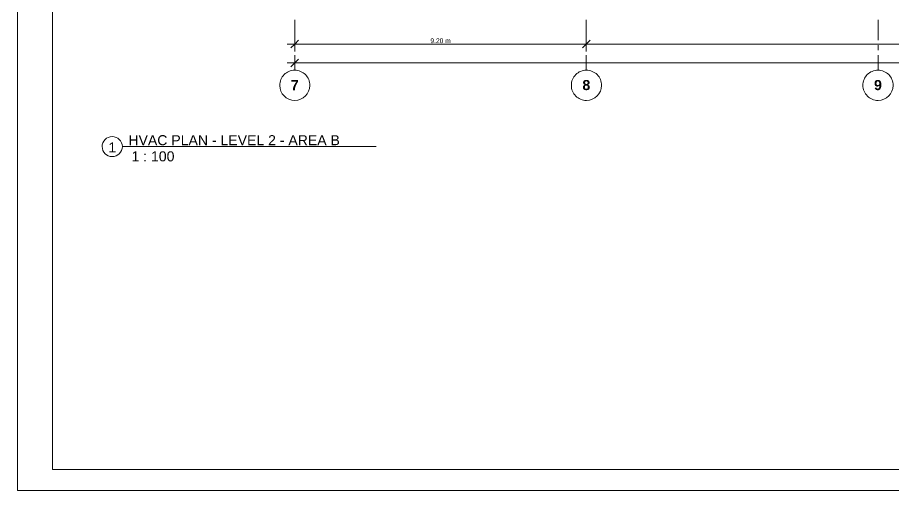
# Model space of a CAD drawing. Header units: metres. Extents: x -2 to 237, y -8 to 52.
# Drawn here: x -2.1 to 25.53, y -7.82 to 7.1 of the extents above; entities that cross this region are included whole.
import ezdxf

# ---------------------------------------------------------------- set-up
doc = ezdxf.new("R2010")
doc.units = ezdxf.units.M
doc.layers.get('0').update_dxf_attribs({"lineweight": 0})
for name, color, linetype, lineweight in [('HVAC - Ductos', 5, 'Continuous', 0), ('PDF2_Text', 7, 'Continuous', 0), ('pie de plano', 7, 'Continuous', 0)]:
    doc.layers.add(name, color=color, linetype=linetype, lineweight=lineweight)
doc.layers.add('PDF2_Geometry', color=7, linetype='Continuous', lineweight=0, true_color=0xaaaaaa)
doc.styles.add('PDF Helvetica', font='')
doc.styles.add('PDF Helvetica Bold', font='')
doc.styles.get('PDF Helvetica').set_extended_font_data('Helvetica')
doc.styles.get('PDF Helvetica Bold').set_extended_font_data('Helvetica', bold=True)

msp = doc.modelspace()

# ---------------------------------------------------------------- linework, layer by layer
at = {"lineweight": 0}
msp.add_lwpolyline([(0.885, 3.339, 0.418456), (0.569, 3.023, 0.412969), (0.885, 2.707)], format="xyb", dxfattribs=at)
for points in [[(0.569, 3.023), (0.569, 3.023)], [(1.201, 3.023), (9.21, 3.023)], [(1.206, 3.023), (1.206, 3.023)]]:
    msp.add_lwpolyline(points, dxfattribs=at)
for points in [[(0.885, 3.339), (1.059, 3.339), (1.206, 3.202), (1.206, 3.023)], [(1.206, 3.023), (1.206, 2.849), (1.059, 2.707), (0.885, 2.707)]]:
    msp.add_open_spline(points, degree=3, dxfattribs=at)
at = {"layer": 'HVAC - Ductos', "color": 252, "lineweight": 0, "true_color": 0x939598}
for points in [[(6.761, 6.378), (6.642, 6.259), (6.523, 6.139)], [(6.642, 6.497), (6.642, 6.259), (6.642, 6.02)], [(15.957, 6.378), (15.838, 6.259), (15.719, 6.139)], [(15.838, 6.497), (15.838, 6.259), (15.838, 6.02)], [(6.404, 6.259), (15.838, 6.259), (37.216, 6.259), (46.43, 6.259), (55.864, 6.259)], [(6.642, 5.901), (6.642, 5.663), (6.642, 5.425)], [(6.404, 5.663), (55.864, 5.663)], [(6.761, 5.782), (6.642, 5.663), (6.523, 5.544)]]:
    msp.add_lwpolyline(points, dxfattribs=at)
at = {"layer": 'PDF2_Geometry', "color": 252, "lineweight": 0, "true_color": 0x939598}
for points in [[(6.642, 7.019), (6.642, 6.382)], [(15.838, 7.019), (15.838, 6.382)], [(25.038, 7.019), (25.038, 6.382)], [(6.642, 6.222), (6.642, 6.066)], [(15.838, 6.222), (15.838, 6.066)], [(25.038, 6.222), (25.038, 6.066)], [(6.642, 5.906), (6.642, 5.429)], [(15.838, 5.906), (15.838, 5.429)], [(25.038, 5.906), (25.038, 5.429)]]:
    msp.add_lwpolyline(points, dxfattribs=at)
at = {"layer": 'PDF2_Geometry', "lineweight": 0}
for points in [[(6.642, 5.434, 0.416652), (6.17, 4.957, 0.413055), (6.642, 4.481, 0.411046), (7.119, 4.957, 0.414637)], [(15.842, 5.434, 0.418272), (15.366, 4.957, 0.41469), (15.842, 4.481, 0.411076), (16.319, 4.957, 0.414667)], [(25.038, 5.434, 0.418297), (24.561, 4.957, 0.414715), (25.038, 4.481, 0.411075), (25.514, 4.957, 0.414667)]]:
    msp.add_lwpolyline(points, format="xyb", close=True, dxfattribs=at)
at = {"layer": 'pie de plano', "color": 7, "lineweight": 0}
msp.add_lwpolyline([(87.872, 52.154), (87.872, -7.825), (-2.1, -7.825), (-2.1, 52.154)], close=True, dxfattribs=at)
for points in [[(87.395, 51.343), (-1, 51.343), (-1, -7.161), (87.395, -7.161)], [(-2.1, -7.825), (87.872, -7.825)]]:
    msp.add_lwpolyline(points, dxfattribs=at)

# ---------------------------------------------------------------- texts
at = {"lineweight": 0, "attachment_point": 4, "style": 'PDF Helvetica'}
for s, insert, char_height in [('HVAC PLAN - LEVEL 2 - AREA B', (1.398, 3.224), 0.31699), ('1', (0.766, 2.999), 0.317), ('1 : 100', (1.495, 2.715), 0.317)]:
    msp.add_mtext(s, dxfattribs=dict(at, insert=insert, char_height=char_height))
at = {"layer": 'PDF2_Text', "color": 252, "lineweight": 0, "true_color": 0x939598, "insert": (10.922, 6.362), "char_height": 0.15, "attachment_point": 4, "style": 'PDF Helvetica'}
msp.add_mtext('9.20 m', dxfattribs=at)
at = {"layer": 'PDF2_Text', "color": 253, "lineweight": 0, "true_color": 0xaaaaaa, "char_height": 0.32, "attachment_point": 4, "style": 'PDF Helvetica Bold'}
for s, insert in [('7', (6.519, 4.964)), ('8', (15.715, 4.964)), ('9', (24.911, 4.964))]:
    msp.add_mtext(s, dxfattribs=dict(at, insert=insert))

doc.saveas('drawing.dxf')
